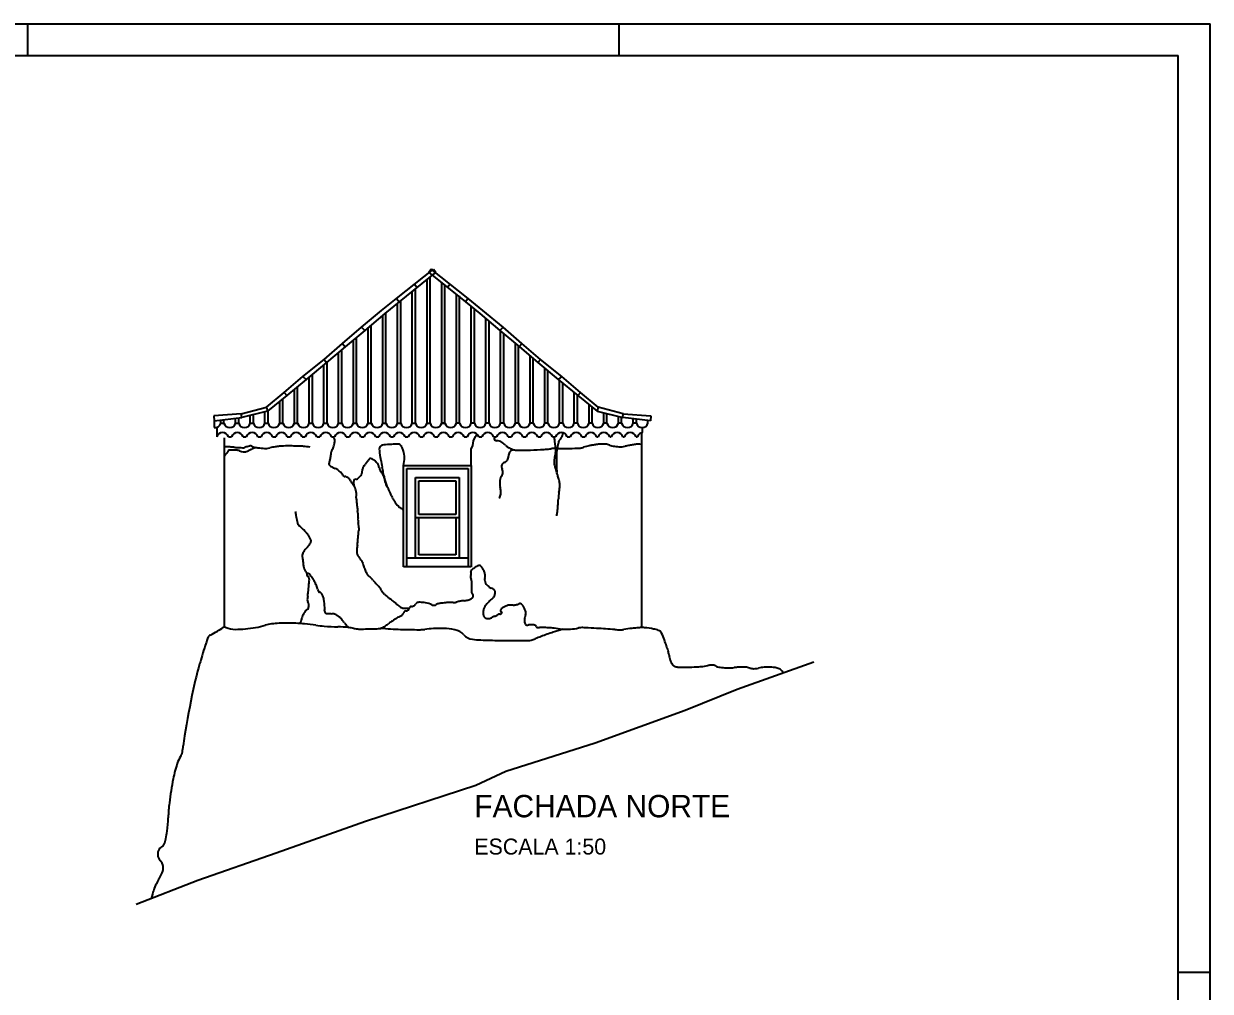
# Model space of a CAD drawing. Extents: x -1236 to 1911, y -280 to 323.
# Drawn here: x 1539.7 to 1911, y 11.1 to 314 of the extents above; entities that cross this region are included whole.
import ezdxf

# ---------------------------------------------------------------- set-up
doc = ezdxf.new("R2010")
doc.units = 0
doc.header["$MEASUREMENT"] = 0
doc.layers.get('0').update_dxf_attribs({"linetype": 'CONTINUOUS'})
for name, color, linetype in [('COBERTURA', 2, 'CONTINUOUS'), ('ESQUADRIAS', 2, 'CONTINUOUS'), ('MARGEXT', 2, 'CONTINUOUS'), ('MARGINT', 6, 'CONTINUOUS'), ('PAREDE', 1, 'CONTINUOUS'), ('PISO', 1, 'CONTINUOUS')]:
    doc.layers.add(name, color=color, linetype=linetype)

msp = doc.modelspace()

# ---------------------------------------------------------------- linework, layer by layer
at = {"layer": 'COBERTURA', "color": 2}
for p, q in [((1656.328174, 227.966726), (1667.885812, 237.20032)), ((1668.696093, 236.188959), (1657.167136, 226.952206)), ((1667.20869, 237.20032), (1666.398409, 236.188959)), ((1666.398409, 236.188959), (1677.927366, 226.952206)), ((1678.766328, 227.966726), (1667.20869, 237.20032)), ((1667.885812, 237.20032), (1668.696093, 236.188959)), ((1661.980329, 232.482329), (1662.797127, 231.462834)), ((1673.114173, 232.482329), (1672.297375, 231.462834)), ((1651.691802, 224.173309), (1656.328174, 227.966726)), ((1657.167136, 226.952206), (1652.707388, 223.247009)), ((1656.328174, 227.966726), (1657.167136, 226.952206)), ((1678.766328, 227.966726), (1677.927366, 226.952206)), ((1677.927366, 226.952206), (1682.387114, 223.247009)), ((1683.4027, 224.173309), (1678.766328, 227.966726)), ((1645.405928, 219.033261), (1651.691802, 224.173309)), ((1652.707388, 223.247009), (1646.37736, 217.930525)), ((1682.387114, 223.247009), (1688.717142, 217.930525)), ((1689.688574, 219.033261), (1683.4027, 224.173309)), ((1639.489036, 213.82834), (1645.405928, 219.033261)), ((1646.37736, 217.930525), (1640.283843, 212.813824)), ((1645.405928, 219.033261), (1646.37736, 217.930525)), ((1689.688574, 219.033261), (1688.717142, 217.930525)), ((1688.717142, 217.930525), (1694.810659, 212.813824)), ((1695.605466, 213.82834), (1689.688574, 219.033261)), ((1633.683216, 208.902158), (1639.489036, 213.82834)), ((1640.283843, 212.813824), (1634.478024, 207.887642)), ((1639.489036, 213.82834), (1640.283843, 212.813824)), ((1695.605466, 213.82834), (1694.810659, 212.813824)), ((1694.810659, 212.813824), (1700.616478, 207.887642)), ((1701.411285, 208.902158), (1695.605466, 213.82834)), ((1627.059821, 203.56491), (1633.683216, 208.902158)), ((1633.683216, 208.902158), (1634.478024, 207.887642)), ((1701.411285, 208.902158), (1700.616478, 207.887642)), ((1708.034681, 203.56491), (1701.411285, 208.902158)), ((1634.478024, 207.887642), (1628.119567, 202.594501)), ((1700.616478, 207.887642), (1706.974934, 202.594501)), ((1621.196096, 198.552037), (1627.059821, 203.56491)), ((1628.119567, 202.594501), (1622.035058, 197.581627)), ((1627.059821, 203.56491), (1628.119567, 202.594501)), ((1708.034681, 203.56491), (1706.974934, 202.594501)), ((1706.974934, 202.594501), (1713.059444, 197.581627)), ((1713.898406, 198.552037), (1708.034681, 203.56491)), ((1615.632447, 193.964647), (1621.196096, 198.552037)), ((1622.035058, 197.581627), (1615.985696, 192.72958)), ((1621.196096, 198.552037), (1622.035058, 197.581627)), ((1713.898406, 198.552037), (1713.059444, 197.581627)), ((1713.059444, 197.581627), (1719.108806, 192.72958)), ((1719.462055, 193.964647), (1713.898406, 198.552037)), ((1607.772692, 191.891502), (1615.632447, 193.964647)), ((1615.632447, 193.964647), (1615.985696, 192.72958)), ((1719.462055, 193.964647), (1719.108806, 192.72958)), ((1727.32181, 191.891502), (1719.462055, 193.964647)), ((1607.772692, 191.891502), (1599.206439, 191.273966)), ((1599.206439, 191.273966), (1599.294748, 189.641915)), ((1599.294748, 189.641915), (1607.905156, 190.700545)), ((1607.905156, 190.700545), (1607.772692, 191.891502)), ((1615.985696, 192.72958), (1607.905156, 190.700545)), ((1719.108806, 192.72958), (1727.189346, 190.700545)), ((1727.189346, 190.700545), (1727.32181, 191.891502)), ((1735.799754, 189.641915), (1727.189346, 190.700545)), ((1727.32181, 191.891502), (1735.888063, 191.273966)), ((1735.888063, 191.273966), (1735.799754, 189.641915)), ((1732.979747, 185.91945), (1732.979747, 124.892709))]:
    msp.add_line(p, q, dxfattribs=at)
at = {"layer": 'COBERTURA', "color": 1}
for p, q in [((1665.884514, 188.946918), (1665.884514, 233.936382)), ((1666.8721, 188.946918), (1666.8721, 234.727615)), ((1661.275584, 188.946918), (1661.275584, 230.243807)), ((1662.263171, 188.946918), (1662.263171, 231.03504)), ((1670.493443, 188.946918), (1670.493443, 232.908105)), ((1671.48103, 188.946918), (1671.48103, 232.116872)), ((1656.666655, 188.946918), (1656.666655, 226.536402)), ((1657.654241, 188.946918), (1657.654241, 227.342464)), ((1675.102373, 188.946918), (1675.102373, 229.21553)), ((1676.089959, 188.946918), (1676.089959, 228.755667)), ((1679.711303, 227.19356), (1679.711303, 227.342464)), ((1680.698889, 226.38553), (1680.698889, 226.536402)), ((1653.045311, 188.946918), (1653.045311, 223.527759)), ((1679.711303, 188.946918), (1679.711303, 225.470096)), ((1680.698889, 188.946918), (1680.698889, 224.649601)), ((1648.436382, 188.946918), (1648.436382, 219.659863)), ((1652.057725, 188.946918), (1652.057725, 222.701368)), ((1684.320232, 188.946918), (1684.320232, 221.623416)), ((1685.307819, 188.946918), (1685.307819, 220.793958)), ((1643.827452, 188.946918), (1643.827452, 215.789378)), ((1647.448795, 188.946918), (1647.448795, 218.830406)), ((1688.929162, 188.946918), (1688.929162, 218.171202)), ((1689.916748, 188.946918), (1689.916748, 216.923221)), ((1639.218522, 188.946918), (1639.218522, 211.90991)), ((1642.839866, 188.946918), (1642.839866, 214.960106)), ((1693.538092, 188.946918), (1693.538092, 213.882394)), ((1694.525678, 188.946918), (1694.525678, 213.053121)), ((1634.609593, 188.946918), (1634.609593, 207.999277)), ((1638.230936, 188.946918), (1638.230936, 211.071952)), ((1698.147021, 188.946918), (1698.147021, 209.982953)), ((1699.134607, 188.946918), (1699.134607, 209.144995)), ((1633.622007, 188.946918), (1633.622007, 207.175045)), ((1702.755951, 188.946918), (1702.755951, 206.106623)), ((1703.743537, 188.946918), (1703.743537, 205.2845)), ((1629.013077, 188.946918), (1629.013077, 203.338309)), ((1630.000663, 188.946918), (1630.000663, 204.160432)), ((1707.36488, 188.946918), (1707.36488, 202.273234)), ((1708.352467, 188.946918), (1708.352467, 201.459587)), ((1624.404147, 188.946918), (1624.404147, 199.53346)), ((1625.391734, 188.946918), (1625.391734, 200.347108)), ((1711.97381, 188.946918), (1711.97381, 198.476054)), ((1712.961396, 188.946918), (1712.961396, 197.662406)), ((1619.795218, 188.946918), (1619.795218, 195.785106)), ((1620.782804, 188.946918), (1620.782804, 196.577225)), ((1716.58274, 188.946918), (1716.58274, 194.755677)), ((1717.570326, 188.946918), (1717.570326, 193.963558)), ((1599.294748, 189.641915), (1599.294748, 187.566097)), ((1601.359499, 188.946918), (1601.359499, 189.864897)), ((1602.347085, 188.946918), (1602.347085, 189.97155)), ((1605.968429, 188.946918), (1605.968429, 190.362635)), ((1606.956015, 188.946918), (1606.956015, 190.503655)), ((1610.577358, 188.946918), (1610.577358, 191.371539)), ((1611.564945, 188.946918), (1611.564945, 191.619523)), ((1615.186288, 188.946918), (1615.186288, 192.528848)), ((1616.173874, 188.946918), (1616.173874, 192.880514)), ((1721.191669, 188.946918), (1721.191669, 192.20657)), ((1722.179256, 188.946918), (1722.179256, 191.958586)), ((1725.800599, 188.946918), (1725.800599, 191.049261)), ((1726.788185, 188.946918), (1726.788185, 190.801277)), ((1730.409528, 188.946918), (1730.409528, 190.304631)), ((1731.397115, 188.946918), (1731.397115, 190.18321)), ((1735.018458, 188.946918), (1735.018458, 189.737974)), ((1600.109725, 187.634797), (1600.109725, 184.628546)), ((1601.359499, 188.946918), (1602.347085, 188.946918)), ((1605.968429, 188.946918), (1606.956015, 188.946918)), ((1610.577358, 188.946918), (1611.564945, 188.946918)), ((1615.186288, 188.946918), (1616.173874, 188.946918)), ((1619.795218, 188.946918), (1620.782804, 188.946918)), ((1624.404147, 188.946918), (1625.391734, 188.946918)), ((1629.013077, 188.946918), (1630.000663, 188.946918)), ((1633.622007, 188.946918), (1634.609593, 188.946918)), ((1638.230936, 188.946918), (1639.218522, 188.946918)), ((1642.839866, 188.946918), (1643.827452, 188.946918)), ((1647.448795, 188.946918), (1648.436382, 188.946918)), ((1652.057725, 188.946918), (1653.045311, 188.946918)), ((1656.666655, 188.946918), (1657.654241, 188.946918)), ((1661.275584, 188.946918), (1662.263171, 188.946918)), ((1665.884514, 188.946918), (1666.8721, 188.946918)), ((1671.48103, 188.946918), (1670.493443, 188.946918)), ((1670.493443, 188.946918), (1671.48103, 188.946918)), ((1676.089959, 188.946918), (1675.102373, 188.946918)), ((1680.698889, 188.946918), (1679.711303, 188.946918)), ((1685.307819, 188.946918), (1684.320232, 188.946918)), ((1689.916748, 188.946918), (1688.929162, 188.946918)), ((1694.525678, 188.946918), (1693.538092, 188.946918)), ((1699.134607, 188.946918), (1698.147021, 188.946918)), ((1703.743537, 188.946918), (1702.755951, 188.946918)), ((1708.352467, 188.946918), (1707.36488, 188.946918)), ((1712.961396, 188.946918), (1711.97381, 188.946918)), ((1717.570326, 188.946918), (1716.58274, 188.946918)), ((1722.179256, 188.946918), (1721.191669, 188.946918)), ((1726.788185, 188.946918), (1725.800599, 188.946918)), ((1731.397115, 188.946918), (1730.409528, 188.946918)), ((1733.356776, 186.010269), (1733.356776, 187.55471)), ((1603.731068, 184.628546), (1604.718654, 184.628546)), ((1608.339998, 184.628546), (1609.327584, 184.628546)), ((1612.948927, 184.628546), (1613.936513, 184.628546)), ((1617.557857, 184.628546), (1618.545443, 184.628546)), ((1622.166786, 184.628546), (1623.154373, 184.628546)), ((1626.775716, 184.628546), (1627.763302, 184.628546)), ((1631.384646, 184.628546), (1632.372232, 184.628546)), ((1635.993575, 184.628546), (1636.981162, 184.628546)), ((1640.602505, 184.628546), (1641.590091, 184.628546)), ((1645.211435, 184.628546), (1646.199021, 184.628546)), ((1649.820364, 184.628546), (1650.80795, 184.628546)), ((1654.429294, 184.628546), (1655.41688, 184.628546)), ((1659.038223, 184.628546), (1660.02581, 184.628546)), ((1663.647153, 184.628546), (1664.634739, 184.628546)), ((1668.256083, 184.628546), (1669.243669, 184.628546)), ((1672.865012, 184.628546), (1673.852599, 184.628546)), ((1677.473942, 184.628546), (1678.461528, 184.628546)), ((1677.473942, 184.628546), (1678.461528, 184.628546)), ((1682.082871, 184.628546), (1683.070458, 184.628546)), ((1686.691801, 184.628546), (1687.679387, 184.628546)), ((1691.300731, 184.628546), (1692.288317, 184.628546)), ((1695.90966, 184.628546), (1696.897247, 184.628546)), ((1700.51859, 184.628546), (1701.506176, 184.628546)), ((1705.12752, 184.628546), (1706.115106, 184.628546)), ((1709.736449, 184.628546), (1710.724035, 184.628546)), ((1714.345379, 184.628546), (1715.332965, 184.628546)), ((1718.954308, 184.628546), (1719.448102, 184.628546)), ((1723.069445, 184.628546), (1723.563238, 184.628546)), ((1727.184581, 184.628546), (1727.678374, 184.628546)), ((1731.299718, 184.628546), (1731.793511, 184.628546))]:
    msp.add_line(p, q, dxfattribs=at)
for centre, start, end in [((1599.548828, 189.420299), 262.19741259, 345.34856281), ((1601.920396, 184.155165), 14.65143719, 165.34856281), ((1604.157757, 189.420299), 194.65143719, 345.34856281), ((1606.529326, 184.155165), 14.65143719, 165.34856281), ((1608.766687, 189.420299), 194.65143719, 345.34856281), ((1611.138256, 184.155165), 14.65143719, 165.34856281), ((1613.375616, 189.420299), 194.65143719, 345.34856281), ((1615.747185, 184.155165), 14.65143719, 165.34856281), ((1617.984546, 189.420299), 194.65143719, 345.34856281), ((1620.356115, 184.155165), 14.65143719, 165.34856281), ((1622.593476, 189.420299), 194.65143719, 345.34856281), ((1624.965044, 184.155165), 14.65143719, 165.34856281), ((1627.202405, 189.420299), 194.65143719, 345.34856281), ((1629.573974, 184.155165), 14.65143719, 165.34856281), ((1631.811335, 189.420299), 194.65143719, 345.34856281), ((1634.182904, 184.155165), 14.65143719, 165.34856281), ((1636.420264, 189.420299), 194.65143719, 345.34856281), ((1638.791833, 184.155165), 14.65143719, 165.34856281), ((1641.029194, 189.420299), 194.65143719, 345.34856281), ((1643.400763, 184.155165), 14.65143719, 165.34856281), ((1645.638124, 189.420299), 194.65143719, 345.34856281), ((1648.009692, 184.155165), 14.65143719, 165.34856281), ((1650.247053, 189.420299), 194.65143719, 345.34856281), ((1652.618622, 184.155165), 14.65143719, 165.34856281), ((1654.855983, 189.420299), 194.65143719, 345.34856281), ((1654.855983, 189.420299), 194.65143719, 345.34856281), ((1657.227552, 184.155165), 14.65143719, 165.34856281), ((1659.464913, 189.420299), 194.65143719, 345.34856281), ((1661.836481, 184.155165), 14.65143719, 165.34856281), ((1664.073842, 189.420299), 194.65143719, 345.34856281), ((1666.445411, 184.155165), 14.65143719, 165.34856281), ((1668.682772, 189.420299), 194.65143719, 345.34856281), ((1671.054341, 184.155165), 14.65143719, 165.34856281), ((1673.291701, 189.420299), 194.65143719, 345.34856281), ((1675.66327, 184.155165), 14.65143719, 165.34856281), ((1677.900631, 189.420299), 194.65143719, 345.34856281), ((1680.2722, 184.155165), 14.65143719, 165.34856281), ((1682.509561, 189.420299), 194.65143719, 345.34856281), ((1682.509561, 189.420299), 194.65143719, 345.34856281), ((1684.881129, 184.155165), 14.65143719, 165.34856281), ((1687.11849, 189.420299), 194.65143719, 345.34856281), ((1689.490059, 184.155165), 14.65143719, 165.34856281), ((1691.72742, 189.420299), 194.65143719, 345.34856281), ((1694.098989, 184.155165), 14.65143719, 165.34856281), ((1696.336349, 189.420299), 194.65143719, 345.34856281), ((1698.707918, 184.155165), 14.65143719, 165.34856281), ((1700.945279, 189.420299), 194.65143719, 345.34856281), ((1703.316848, 184.155165), 14.65143719, 165.34856281), ((1705.554209, 189.420299), 194.65143719, 345.34856281), ((1707.925777, 184.155165), 14.65143719, 165.34856281), ((1710.163138, 189.420299), 194.65143719, 345.34856281), ((1712.534707, 184.155165), 14.65143719, 165.34856281), ((1714.772068, 189.420299), 194.65143719, 345.34856281), ((1717.143637, 184.155165), 14.65143719, 165.34856281), ((1719.380998, 189.420299), 194.65143719, 345.34856281), ((1721.258773, 184.155165), 14.65143719, 165.34856281), ((1723.989927, 189.420299), 194.65143719, 345.34856281), ((1725.37391, 184.155165), 14.65143719, 165.34856281), ((1728.598857, 189.420299), 194.65143719, 345.34856281), ((1729.489046, 184.155165), 14.65143719, 165.34856281), ((1733.207786, 189.420299), 194.65143719, 345.34856281), ((1733.604183, 184.155165), 97.59645189, 165.34856281)]:
    msp.add_arc(centre, 1.871529, start, end, dxfattribs=at)
at = {"layer": 'ESQUADRIAS', "color": 2}
for p, q in [((1658.527911, 143.909382), (1658.527911, 175.715446)), ((1658.527911, 175.715446), (1679.741423, 175.715446)), ((1659.527911, 143.909382), (1659.527911, 174.715446)), ((1659.527911, 174.715446), (1678.741423, 174.715446)), ((1678.741423, 174.715446), (1678.741423, 143.909382)), ((1679.741423, 175.715446), (1679.741423, 143.909382)), ((1662.327911, 146.709382), (1662.327911, 171.915446)), ((1662.327911, 171.915446), (1675.941423, 171.915446)), ((1663.327911, 160.289526), (1663.327911, 170.915446)), ((1663.327911, 170.915446), (1674.941423, 170.915446)), ((1674.941423, 170.915446), (1674.941423, 160.289526)), ((1674.941423, 170.915446), (1674.941423, 170.915446)), ((1675.941423, 171.915446), (1675.941423, 146.709382)), ((1674.941423, 160.289526), (1663.327911, 160.289526)), ((1675.941423, 159.289526), (1662.327911, 159.289526)), ((1663.327911, 147.709382), (1663.327911, 159.289526)), ((1674.941423, 159.289526), (1674.941423, 147.709382)), ((1678.741423, 146.709382), (1659.527911, 146.709382)), ((1674.941423, 147.709382), (1663.327911, 147.709382)), ((1679.741423, 143.909382), (1658.527911, 143.909382))]:
    msp.add_line(p, q, dxfattribs=at)
at = {"layer": 'MARGEXT'}
for p, q in [((1070.000001, 314), (1911.000001, 314)), ((1541.000001, 304), (1541.000001, 314)), ((1726.000001, 304), (1726.000001, 314)), ((1911.000001, -280), (1911.000001, 314)), ((1901.000001, 17), (1911.000001, 17))]:
    msp.add_line(p, q, dxfattribs=at)
at = {"layer": 'MARGINT'}
for p in [(1095.000001, 304), (1901.000001, -270)]:
    msp.add_line(p, (1901.000001, 304), dxfattribs=at)
at = {"layer": 'PAREDE', "color": 7}
msp.add_line((1602.532839, 125.171503), (1602.532839, 184.376768), dxfattribs=at)
at = {"layer": 'PAREDE', "color": 2}
for p, q in [((1679.687677, 180.822581), (1680.239465, 181.993899)), ((1680.239465, 181.993899), (1680.446387, 183.371923)), ((1680.446387, 183.371923), (1681.067151, 184.749944)), ((1681.067151, 184.749944), (1681.559317, 185.513823)), ((1679.741423, 175.715446), (1679.687677, 180.822581)), ((1706.41119, 179.760215), (1706.41119, 177.695999)), ((1647.311147, 176.966136), (1646.621412, 176.139322)), ((1706.41119, 177.695999), (1706.41119, 175.088565)), ((1642.987056, 170.952345), (1642.922924, 170.439832)), ((1643.211517, 171.272667), (1642.987056, 170.952345)), ((1643.656041, 171.379689), (1643.211517, 171.272667)), ((1652.167199, 172.623352), (1653.270778, 169.247198)), ((1643.034783, 169.455918), (1642.530279, 170.029281)), ((1642.922924, 170.439832), (1643.034783, 169.455918)), ((1679.857569, 139.551585), (1679.857569, 137.626301)), ((1679.857569, 137.626301), (1679.857569, 135.941679)), ((1692.144174, 131.970782), (1691.421432, 131.970782)), ((1692.866914, 131.970782), (1692.144174, 131.970782))]:
    msp.add_line(p, q, dxfattribs=at)
for centre, radius, start, end in [((1702.780794, 186.591127), 5.68561, 344.66858816, 353.59864522), ((1620.621953, 187.331139), 17.018277, 339.75567375, 342.2176325), ((1633.834539, 182.889077), 3.284183, 15.13342016, 31.9818318), ((1634.225889, 182.968011), 2.731781, 342.2176325, 347.89280235), ((1618.15084, 186.416315), 19.172523, 347.89280235, 350.03426214), ((1635.563633, 183.356705), 1.492971, 350.03426214, 15.13342016), ((1652.15923, 180.741865), 1.335835, 98.56508563, 130.5714732), ((1653.972901, 168.699898), 13.513617, 94.66195399, 98.56508563), ((1660.792572, 85.070649), 97.420465, 93.20849909, 94.66195399), ((1660.685784, 86.975616), 95.512507, 92.38347531, 93.20849909), ((1656.880306, 178.401794), 4.007165, 88.35478656, 92.38347531), ((1656.978106, 181.806783), 0.600772, 49.42843678, 88.35478656), ((1655.378114, 179.938164), 3.060794, 32.45042942, 49.42843678), ((1687.122351, 184.077268), 0.269879, 156.58390492, 196.06427348), ((1687.627642, 184.222772), 0.795702, 196.06427348, 273.9133256), ((1688.845201, 183.33115), 2.147352, 142.82983474, 156.58390492), ((1687.863613, 180.773249), 2.661882, 53.73103617, 93.9133256), ((1684.665758, 176.414952), 8.06753, 43.90497178, 53.73103617), ((1693.087496, 184.520779), 3.621358, 223.90497178, 238.59327894), ((1773.719974, 191.081095), 68.37523, 185.41504227, 186.41382019), ((1733.063408, 186.5108), 27.462592, 186.41382019, 187.98981856), ((1754.060674, 189.457969), 48.665681, 187.98981856, 189.78385831), ((1745.434223, 174.256523), 39.388718, 167.89281999, 169.24454806), ((1724.428974, 178.762412), 17.905619, 165.88792023, 167.89281999), ((1708.139408, 182.857719), 1.109146, 134.13824903, 165.88792023), ((1704.759865, 186.340482), 3.743785, 314.13824903, 331.26302888), ((1705.824677, 185.756621), 2.529405, 331.26302888, 344.66858816), ((1730.020222, 116.589216), 66.596288, 100.6087229, 101.55328454), ((1730.260814, 115.304705), 67.903137, 99.67329504, 100.6087229), ((1720.824887, 170.662498), 11.746909, 92.72345683, 99.67329504), ((1720.830262, 170.549506), 11.860029, 85.80688194, 92.72345683), ((1721.366061, 177.85772), 4.5322, 69.16369074, 85.80688194), ((1725.418826, 188.506368), 6.861597, 249.16369074, 262.67374728), ((1751.506226, 52.758155), 131.109757, 99.75666217, 100.39022721), ((1768.06975, -43.568764), 228.85036, 99.45257866, 99.75666217), ((1770.856654, -60.307741), 245.81975, 99.15917857, 99.45257866), ((1731.911192, 181.239092), 1.153403, 83.66639496, 99.15917857), ((1730.923897, 172.344121), 10.102998, 78.4457865, 83.66639496), ((1593.441537, -1.839721), 183.633982, 86.77094539, 87.16225583), ((1775.502889, 57.22537), 211.322642, 144.7527863, 144.93608356), ((1745.716195, 78.274352), 174.849271, 144.55127606, 144.7527863), ((1957.621763, -72.590474), 434.972636, 144.43389276, 144.55127606), ((1600.412916, 121.728219), 59.869545, 86.08562017, 86.77094539), ((1605.614636, 179.107056), 2.236383, 142.79677912, 144.43389276), ((1603.940782, 180.377729), 0.134862, 92.48694618, 142.79677912), ((1604.550679, 166.335389), 14.19044, 87.73708659, 92.48694618), ((1547.779487, -647.481755), 830.878145, 86.018629855, 86.085620166), ((1603.491591, 139.533797), 41.012949, 86.05893291, 87.73708659), ((1630.763804, 544.820319), 364.308298, 266.01862986, 266.11979855), ((1609.123809, 225.768765), 44.523708, 266.11979855, 268.78240068), ((1605.975523, 175.588567), 4.872717, 81.18901263, 86.05893291), ((1606.406567, 178.369415), 2.05866, 67.68443501, 81.18901263), ((1608.711801, 183.985811), 4.012419, 247.68443501, 257.34670486), ((1609.027532, 185.392165), 5.453779, 257.34670486, 267.8811238), ((1608.243399, 184.346126), 3.091713, 268.78240068, 278.89883628), ((1608.537823, 182.465726), 1.188404, 278.89883628, 293.28523944), ((1608.878624, 181.367423), 1.426283, 267.8811238, 288.56372366), ((1610.797804, 177.214384), 4.528598, 105.92979065, 113.28523944), ((1607.581538, 185.229725), 5.500569, 288.56372366, 297.0177038), ((1612.11628, 172.594955), 9.332503, 100.77325165, 105.92979065), ((1620.12307, 160.634373), 22.107787, 112.80368704, 117.0177038), ((1610.67619, 180.163364), 1.628304, 88.40848099, 100.77325165), ((1610.697417, 180.927326), 0.864048, 55.64638186, 88.40848099), ((1612.02036, 182.862795), 1.480353, 235.64638186, 260.53175634), ((1617.866923, 166.000567), 16.286599, 111.73395266, 112.80368704), ((1615.055027, 201.059201), 19.928074, 260.53175634, 261.87828996), ((1629.510224, 136.792636), 47.729717, 111.1090785, 111.73395266), ((1618.711593, 226.68197), 45.810438, 261.87828996, 262.76639022), ((1618.598976, 225.794704), 44.916054, 262.76639022, 265.43088992), ((1615.422748, 186.049868), 5.044505, 265.43088992, 273.38729808), ((1615.435869, 185.828192), 4.822441, 273.38729808, 285.3448572), ((1620.171411, 168.571059), 13.072642, 98.09054932, 105.3448572), ((1633.344802, 75.900415), 106.67492, 97.34476443, 98.09054932), ((1620.563608, 175.058506), 6.696493, 94.36784683, 97.34476443), ((1621.277247, 165.715397), 16.066816, 90.98672603, 94.36784683), ((1622.593861, 89.271724), 92.521827, 89.57791927, 90.98672603), ((1623.049466, 151.117186), 30.674687, 88.85543634, 89.57791927), ((1600.244861, -990.307998), 1172.327656, 88.738569758, 88.855436343), ((1625.654918, 163.662904), 18.077027, 85.07805804, 88.73856976), ((1622.173533, 123.236222), 58.653333, 83.04613222, 85.07805804), ((1632.709591, 178.667193), 3.053142, 344.70579644, 7.15954879), ((1637.435338, 179.260805), 1.709741, 156.99891122, 187.15954879), ((1638.384744, 178.857784), 2.741147, 146.32545191, 156.99891122), ((1633.842472, 181.884189), 2.717, 326.32545192, 337.04637421), ((1623.403804, 186.305173), 14.053264, 337.04637421, 339.75567375), ((1654.144003, 180.693285), 3.195773, 170.22269819, 186.23231954), ((1685.471918, 184.114467), 34.70994, 186.23231954, 191.0758009), ((1651.864485, 181.086096), 0.882658, 130.5714732, 170.22269819), ((1656.535289, 180.67396), 1.689499, 21.82228649, 32.45042942), ((1636.062716, 172.476276), 23.742351, 18.99092144, 21.82228649), ((1652.404824, 178.100419), 6.459543, 0.19328701, 18.99092144), ((1689.010889, 178.593736), 2.391888, 329.17211172, 1.41610646), ((1695.327747, 188.189931), 7.920358, 238.59327894, 250.72875777), ((1693.35855, 178.701214), 1.957101, 145.66112968, 181.41610646), ((1693.254136, 178.772544), 1.830649, 126.87864877, 145.66112968), ((1694.321589, 177.349727), 3.609374, 113.53189825, 126.87864877), ((1694.100567, 184.680011), 4.202091, 250.72875777, 267.41739329), ((1695.482791, 215.324216), 34.877454, 267.41739329, 270), ((1695.482791, 227.062218), 46.615455, 270, 272.23386249), ((1678.692134, 657.50335), 477.383947, 272.23386249, 272.72345683), ((1697.797314, 255.873465), 75.299912, 272.72345683, 273.95622131), ((1700.682745, 214.151787), 33.478575, 273.95622131, 277.01667113), ((1706.633609, 165.802196), 15.235854, 92.47937428, 97.01667113), ((1712.758933, 177.365693), 7.021673, 161.80003613, 175.52719064), ((1706.763342, 162.806063), 18.234796, 88.86293285, 92.47937428), ((1703.871034, 180.287879), 2.334284, 341.80003613, 5.72462715), ((1696.731866, 179.572196), 9.509234, 5.72462715, 9.78385831), ((1707.148405, 179.760215), 0.737216, 169.9817401, 180), ((1840.157144, 156.263477), 135.805425, 169.24454806, 169.9817401), ((1708.845325, 267.701529), 86.681331, 268.86293285, 270.52142022), ((1708.293258, 328.363228), 147.345542, 270.52142022, 271.84567373), ((1712.777171, 189.215985), 8.126072, 271.84567373, 277.48679014), ((1712.982989, 187.649856), 6.546477, 277.48679014, 286.65939006), ((1720.907195, 161.168924), 21.094667, 101.55328454, 106.65939006), ((1727.781697, 206.884644), 25.391146, 262.67374728, 266.8234936), ((1726.529477, 184.321047), 2.792828, 266.8234936, 279.35814023), ((1718.949706, 230.315252), 49.407416, 279.35814023, 280.39022721), ((1635.672028, 176.132416), 0.475299, 175.59678446, 204.85728613), ((1638.875084, 175.885773), 3.687836, 165.19168017, 175.59678445), ((1635.792437, 176.188199), 0.608002, 204.85728613, 225.03002356), ((1639.446884, 175.734608), 4.279281, 158.15375068, 165.19168017), ((1636.710292, 177.107015), 1.906724, 225.03002356, 236.38113146), ((1630.892772, 179.164021), 4.936668, 338.15375069, 344.70579644), ((1640.027782, 182.096674), 7.898588, 236.38113146, 240.28113968), ((1640.591733, 183.08463), 9.036172, 240.28113968, 243.92731418), ((1638.242181, 178.282805), 3.690341, 243.92731418, 253.37786731), ((1636.454882, 172.295878), 2.557677, 62.02027086, 73.37786731), ((1636.859464, 173.057435), 1.695323, 50.22403328, 62.02027086), ((1661.112161, 170.904497), 15.845237, 164.46041876, 168.4676698), ((1646.267553, 175.032317), 0.437404, 140.16500145, 164.46041876), ((37944.708283, -30105.271511), 47270.656352, 140.1645279505, 140.1650014524), ((-115220.469354, 97667.822391), 152192.460955, 320.16454355224, 320.16480184127), ((1645.974889, 178.080853), 1.740167, 320.164856, 336.53936082), ((1648.627255, 176.929737), 1.15122, 136.37196595, 156.53936082), ((1648.05182, 177.478254), 0.356237, 95.70457471, 136.37196595), ((1648.143471, 176.56077), 1.278288, 74.56418456, 95.70457471), ((1647.991914, 176.011886), 1.847712, 61.72438941, 74.56418456), ((1646.964044, 174.100977), 4.017524, 53.02670049, 61.72438941), ((1646.135141, 172.999919), 5.395715, 42.47663375, 53.02670049), ((1647.559426, 174.303967), 3.46462, 29.3002691, 42.47663375), ((1647.915355, 174.503707), 3.056476, 10.87247654, 29.3002691), ((1654.504324, 175.76926), 3.652931, 190.87247654, 207.71684491), ((8098.921175, 1439.570409), 6569.884077, 191.0758008965, 191.0958428348), ((592.565611, -32.552414), 1079.463572, 11.04639872, 11.095842828), ((1650.293871, 178.093297), 8.570507, 343.89218153, 0.19328701), ((1690.604337, 175.326781), 1.413703, 157.0251372, 211.79311009), ((1690.47056, 175.383496), 1.2684, 107.63596616, 157.0251372), ((1687.966674, 173.6918), 1.68959, 342.03210163, 31.79311009), ((1689.552808, 178.27033), 1.760804, 287.63596616, 329.17211172), ((1727.399329, 176.220459), 21.706794, 175.52719064, 180), ((1707.468422, 176.220459), 1.775887, 180, 195.68255589), ((1711.314852, 177.300378), 5.771039, 195.68255589, 203.11297308), ((1698.867279, 171.987707), 7.762865, 16.70750293, 23.11297308), ((1712.941379, 175.088565), 6.530189, 180, 183.87412221), ((1751.428111, 177.694865), 45.105069, 183.87412221, 185.34797043), ((1623.548596, 157.067602), 22.500466, 46.99134187, 50.22403328), ((1636.867115, 171.345639), 2.974962, 26.96565665, 46.99134187), ((1640.364099, 173.124802), 0.948597, 206.96565665, 242.83213161), ((1640.11218, 172.633943), 0.396867, 242.83213161, 277.89880469), ((1640.262784, 171.548428), 0.699045, 71.65859751, 97.89880469), ((1639.650426, 169.701307), 2.645025, 55.51953706, 71.65859751), ((1640.129209, 170.39845), 1.799306, 35.92101615, 55.51953706), ((1638.801372, 169.436514), 3.438962, 28.46976186, 35.92101615), ((1647.367205, 174.08153), 6.30525, 208.46976186, 213.97090131), ((1643.746421, 171.95895), 0.586269, 261.13185867, 311.95369381), ((1636.908727, 179.565331), 10.814226, 311.95369381, 314.96981337), ((1638.568444, 177.903865), 8.465794, 314.96981337, 318.37880817), ((1634.566948, 181.459207), 13.818591, 318.37880817, 321.3106663), ((1644.678098, 173.361738), 0.864658, 321.3106663, 333.05058772), ((1644.813985, 173.292651), 0.712217, 333.05058772, 2.23367618), ((1648.670582, 173.443077), 3.147312, 168.4676698, 182.23367618), ((1656.271774, 176.697855), 5.649469, 207.71684491, 218.42921351), ((1650.174535, 171.860179), 2.13381, 20.95639655, 38.42921351), ((755.641111, -0.716676), 913.309629, 10.931325403, 11.04639872), ((1780.261105, 197.175061), 130.245483, 190.9313254, 191.23604666), ((1657.938837, 172.874616), 5.532818, 191.23604666, 198.47257367), ((1611.271019, 157.284619), 43.670162, 15.89827579, 18.47257367), ((1696.137242, 169.996234), 7.510966, 169.14766265, 175.23137584), ((1690.673767, 171.043621), 1.948001, 145.43578275, 169.14766265), ((1685.818825, 174.388348), 3.947561, 325.43578275, 342.03210163), ((1538.810575, 123.945547), 174.874197, 16.40579995, 16.70750293), ((1506.945839, 114.56374), 208.091356, 16.12922339, 16.40579995), ((1650.110234, 155.965135), 59.060758, 14.75843901, 16.12922339), ((1692.312066, 167.082597), 15.419119, 12.07545432, 14.75843901), ((1648.213319, 174.651616), 7.325499, 213.97090131, 219.12339215), ((1650.173549, 176.245981), 9.852256, 219.12339215, 223.56592292), ((1633.90043, 165.078701), 10.12899, 16.36454563, 25.60391779), ((1639.982689, 166.864718), 3.789926, 1.23233187, 16.36454563), ((1631.538317, 155.856791), 25.526513, 28.52802825, 31.63920595), ((1644.913114, 163.127187), 10.303378, 23.63013136, 28.52802825), ((1628.328003, 155.870941), 28.406389, 21.24060107, 23.63013136), ((1696.874719, 169.934713), 8.251005, 175.23137584, 181.03560943), ((1691.846526, 169.84382), 3.221991, 181.03560943, 197.59425752), ((1682.961125, 167.026184), 6.099459, 5.57922555, 17.59425752), ((1686.476756, 167.369608), 2.567094, 345.94957608, 5.57922555), ((1713.240386, 165.901037), 6.188791, 167.92368769, 176.41071119), ((1695.341516, 169.730483), 12.115149, 347.92368769, 353.98685373), ((1704.52544, 169.695445), 2.929385, 0, 12.07545432), ((1695.674145, 169.695445), 11.78068, 353.98685373, 360), ((1648.279555, 165.36512), 4.529198, 177.37955077, 185.56950168), ((1623.33748, 166.506654), 20.438986, 357.37955077, 1.23233187), ((1764.567629, 176.704774), 121.368849, 185.56950168, 186.12187941), ((1735.331682, 173.56906), 91.965222, 186.12187941, 186.75644789), ((1668.003888, 171.292557), 14.161229, 201.24060107, 204.62515744), ((1660.120323, 167.678991), 5.488948, 204.62515744, 215.73525286), ((1671.585239, 175.92807), 19.613098, 215.73525286, 221.60607142), ((1682.785223, 168.293462), 6.372476, 333.52721202, 345.94957608), ((1087.634201, 204.445604), 620.611432, 356.181826673, 356.304203034), ((1626.575355, 169.633543), 80.547133, 356.30420303, 356.89732582), ((1826.49416, 158.796969), 119.665154, 176.41071119, 176.89732582), ((1666.019435, 167.537428), 41.815981, 188.63395443, 190.30592227), ((1650.419629, 164.700797), 25.96037, 190.30592227, 192.4279597), ((1682.914203, 167.359061), 39.181169, 186.75644789, 188.6946972), ((1620.935491, 157.880856), 23.51809, 6.19284815, 8.6946972), ((1639.486116, 159.893756), 4.858576, 353.42189126, 6.19284815), ((1658.647981, 164.439383), 2.311, 221.60607142, 237.85689329), ((1661.961127, 169.712173), 8.5383, 237.85689329, 246.29072813), ((1593.127276, 174.734369), 114.361678, 352.53606119, 352.86758701), ((1694.712149, 162.02294), 11.984597, 352.86758701, 353.89170755), ((502.628582, 289.594426), 1210.874798, 353.891707548, 353.984739943), ((1703.098709, 163.09666), 3.758312, 353.98473994, 355.65468702), ((1673.494654, 165.346146), 33.447708, 355.65468702, 356.18182667), ((1723.832125, 180.879142), 101.13439, 192.4279597, 193.50948932), ((1625.720053, 157.30733), 0.230431, 193.50948932, 216.31722155), ((1626.771498, 158.080181), 1.535358, 216.31722155, 232.22261936), ((1621.11048, 150.776088), 7.705686, 45.14112626, 52.22261936), ((1321.44963, -150.364611), 432.537824, 45.0301153, 45.14112626), ((1648.592839, 158.843598), 4.308497, 173.42189126, 186.98722458), ((1698.063781, 164.906669), 54.149594, 186.98722458, 187.50434384), ((1524.763174, 142.077845), 120.648163, 7.15790454, 7.50434384), ((1530.272491, 142.769721), 115.095572, 6.71677329, 7.15790454), ((1615.852601, 152.848474), 28.924019, 5.83679691, 6.71677329), ((1567.032951, 95.477009), 85.047868, 44.77976595, 45.03011531), ((1609.025929, 137.148396), 25.887791, 43.18244478, 44.77976595), ((1592.82652, 121.945476), 48.103768, 42.01067119, 43.18244478), ((1626.852823, 152.594373), 2.309181, 32.76273404, 42.01067119), ((1616.853137, 146.159217), 14.200562, 29.03687776, 32.76273404), ((1626.372381, 151.443832), 3.312809, 13.25397269, 29.03687776), ((1521.282291, 160.911177), 123.279192, 355.84626171, 356.18187899), ((1597.312427, 155.837109), 47.079929, 356.18187899, 356.72496962), ((1652.162799, 154.255873), 7.85597, 177.31320196, 182.96638206), ((1645.709395, 154.558717), 1.395464, 149.07641154, 177.31320196), ((1637.879896, 153.515741), 6.446097, 356.72496962, 2.96638206), ((1643.795911, 155.704984), 0.835085, 329.07641154, 5.83679691), ((1630.614423, 146.740797), 3.870353, 144.09719838, 161.54701898), ((1631.19485, 146.320595), 4.586917, 133.88670394, 144.09719838), ((1622.690714, 155.161805), 7.68041, 313.88670394, 321.7731822), ((1618.708237, 158.298725), 12.749965, 321.7731822, 327.06723011), ((1628.165775, 152.172693), 1.481722, 327.06723011, 342.63914237), ((1628.724798, 151.997925), 0.896017, 342.63914237, 13.25397269), ((1649.221678, 148.973022), 5.313793, 175.20727795, 187.43913222), ((1661.204165, 147.968357), 17.338324, 170.65743208, 175.20727795), ((1630.939612, 152.947459), 13.333073, 350.65743208, 355.84626171), ((1628.756323, 147.360814), 1.911538, 161.54701898, 186.47725583), ((1686.833114, 153.954476), 60.361431, 186.47725583, 187.13243346), ((1804.841511, 168.721041), 179.290121, 187.13243346, 187.51258702), ((1917.299651, 183.55157), 292.721941, 187.51258702, 187.77322339), ((1645.895421, 148.538706), 1.959301, 187.43913222, 207.64943466), ((1648.334017, 149.816254), 4.712277, 207.64943466, 213.71788165), ((1657.278675, 155.785633), 15.465899, 213.71788165, 217.06648867), ((1649.252512, 149.72287), 5.407252, 217.06648867, 225.72977904), ((1645.001274, 145.361932), 0.682971, 21.18940983, 45.72977904), ((1642.670893, 144.458532), 3.182332, 15.29660953, 21.18940983), ((1661.02886, 149.479536), 15.849889, 195.29660953, 197.93614983), ((1652.672612, 147.428158), 25.640735, 187.77322339, 188.65386927), ((1628.2609, 143.712754), 0.947904, 188.65386927, 206.58918543), ((1635.736177, 147.454329), 9.307279, 206.58918543, 212.29193748), ((1629.123448, 143.275237), 1.484683, 212.29193748, 225.1189674), ((1630.939911, 145.09926), 4.058901, 225.1189674, 232.86648168), ((1628.625453, 141.498396), 0.389426, 58.60751097, 235.69035742), ((1627.547466, 139.918698), 1.523034, 354.96190849, 55.69035742), ((1628.333252, 141.019554), 0.950382, 39.5020806, 58.60751097), ((1614.131893, 129.311991), 19.355426, 35.28716897, 39.5020806), ((1713.021532, 166.308945), 70.498466, 197.93614983, 198.45300932), ((1762.487955, 182.81508), 122.646136, 198.45300932, 198.84487277), ((1654.08844, 145.818115), 8.106928, 198.84487277, 208.32593481), ((1650.665003, 143.972784), 4.217819, 208.32593481, 221.48425237), ((1649.447307, 142.896054), 2.592356, 221.48425237, 237.75011261), ((1680.715161, 140.747048), 1.224141, 158.09081799, 185.27256463), ((1677.541428, 142.023471), 2.196654, 338.09081799, 358.29702628), ((1679.978885, 142.653994), 0.390737, 157.97883499, 205.45880787), ((1679.974609, 142.655724), 0.386124, 127.84578371, 157.97883499), ((1678.589092, 141.992323), 1.148527, 358.29702628, 25.45880787), ((1687.926358, 132.421287), 13.346603, 122.77767277, 127.84578371), ((1686.552836, 134.554402), 10.80953, 116.54093008, 122.77767277), ((1682.41758, 142.833625), 1.555024, 100.04873308, 116.54093008), ((1682.247639, 143.79264), 0.581068, 51.3696078, 100.04873308), ((1680.61601, 141.750956), 3.194626, 31.12231996, 51.3696078), ((1678.690549, 140.588421), 5.443824, 18.45299461, 31.12231996), ((1679.544996, 140.873535), 4.543063, 4.57880564, 18.45299461), ((1681.613516, 141.039194), 2.46792, 343.8783245, 4.57880564), ((744.496172, 225.845033), 888.757527, 354.283400862, 354.331095185), ((1574.720427, 143.432674), 54.45296, 354.33109519, 354.80014046), ((1173.046242, 179.986896), 457.787018, 354.80014046, 354.96190849), ((1588.75802, 111.354817), 50.440688, 33.71787014, 35.28716897), ((1628.434262, 137.833463), 2.740342, 26.98143198, 33.71787014), ((1627.507193, 137.361477), 3.780644, 21.82220338, 26.98143198), ((1575.34887, 116.476186), 59.965038, 20.52716948, 21.82220338), ((1626.139391, 135.49344), 5.730981, 12.55834375, 20.52716948), ((1646.802455, 138.704199), 2.364144, 40.71168884, 57.75011261), ((1633.635789, 127.374406), 19.734386, 39.08260556, 40.71168884), ((1669.730722, 156.689771), 26.765451, 219.08260556, 220.48143243), ((1665.968446, 153.478592), 21.8191, 220.48143243, 224.39114073), ((1638.72138, 126.804546), 16.311038, 39.8689336, 44.39114073), ((1680.733634, 140.748753), 1.242693, 185.27256463, 214.05398952), ((1678.962362, 139.551585), 0.895207, 0, 34.05398952), ((1685.389555, 139.947749), 1.462694, 163.8783245, 190.86988571), ((1687.022806, 140.261373), 3.125783, 190.86988571, 206.58911951), ((1686.535156, 140.017293), 2.58046, 206.58911951, 223.90133555), ((1689.87007, 143.226701), 7.208846, 223.90133555, 229.4285262), ((1686.869207, 139.722004), 2.594945, 229.4285262, 238.64730503), ((1687.187215, 140.243954), 3.206141, 238.64730503, 247.93479989), ((1656.683533, 130.901445), 28.382219, 172.47212623, 174.44812182), ((1594.244726, 139.152574), 34.599411, 352.47212623, 354.26178783), ((-2677.621306, 568.419094), 4327.979099, 354.261787831, 354.283400866), ((1634.14489, 137.276771), 2.470744, 192.55834375, 204.70785432), ((1632.314461, 136.434564), 0.455854, 204.70785432, 260.17538504), ((1632.078347, 135.071099), 0.927904, 42.10153887, 80.17538504), ((1630.38368, 133.539767), 3.211952, 32.49842072, 42.10153887), ((1630.820068, 133.81776), 2.694541, 22.01139409, 32.49842072), ((1629.047214, 133.10107), 4.606778, 8.66152708, 22.01139409), ((1606.74511, 129.703693), 27.166167, 3.17440582, 8.66152708), ((1649.43985, 135.756707), 2.345838, 20.05553216, 39.8689336), ((1653.42687, 137.212242), 1.898559, 200.05553216, 222.10577293), ((1658.335373, 141.648313), 8.51461, 222.10577293, 227.89238342), ((1666.593309, 150.78511), 20.830233, 227.89238342, 231.5910944), ((1703.886856, 197.822835), 80.858195, 231.5910944, 232.26114597), ((1557.116584, 8.190206), 158.937649, 51.78322549, 52.26114598), ((1677.945805, 137.229744), 3.761743, 280.83588744, 298.27561316), ((1679.106859, 135.071232), 1.31078, 298.27561316, 328.03922749), ((1680.337619, 135.941679), 0.48005, 180, 232.80450626), ((1679.574881, 134.936645), 0.781641, 12.0157609, 52.80450626), ((1679.426102, 134.872051), 0.934496, 328.03922749, 350.52785149), ((1679.339379, 134.88652), 1.022418, 350.52785149, 12.0157609), ((1681.862209, 138.847738), 6.602436, 307.78165535, 312.9665665), ((1684.591108, 133.839357), 3.704621, 59.29598976, 67.93479989), ((1684.888328, 135.598825), 2.162523, 312.9665665, 324.43379985), ((1684.5864, 133.831429), 3.713842, 51.369554, 59.29598976), ((1683.174739, 136.824106), 4.269107, 324.43379985, 332.58857491), ((1686.304453, 135.981253), 0.961852, 35.75845909, 51.369554), ((1685.213075, 135.767017), 1.972969, 332.58857491, 347.45835017), ((1686.706156, 136.270527), 0.466832, 11.32161364, 35.75845909), ((1684.419539, 135.943545), 2.785903, 347.45835017, 359.96163661), ((1685.070797, 135.943109), 2.134645, 359.96163661, 11.32161364), ((1629.499349, 128.685012), 2.199347, 123.85403714, 147.38785367), ((1627.487366, 131.684353), 1.412318, 303.85403714, 333.34025311), ((1629.407553, 133.552751), 0.977685, 174.44812182, 214.81455386), ((1627.192652, 132.012521), 1.72011, 4.66048252, 34.81455386), ((1627.473598, 131.691265), 1.427723, 333.34025311, 351.86146914), ((1625.940788, 131.910468), 2.976127, 351.86146914, 4.66048252), ((1635.24109, 130.169053), 1.403648, 173.74813152, 192.28682602), ((1628.483711, 130.909329), 5.394159, 353.74813152, 3.17440582), ((1642.156162, 116.191155), 21.475164, 49.17343197, 51.78322549), ((1687.112398, 168.224657), 47.289278, 229.17343197, 230.93205416), ((1658.680801, 133.199568), 2.177057, 230.93205416, 261.7195598), ((1659.303347, 137.477183), 6.499736, 261.7195598, 279.39406828), ((1659.238325, 129.545842), 0.596393, 90.07758977, 147.41798963), ((1659.235911, 131.328551), 1.186318, 270.07758977, 309.85206318), ((1659.315225, 131.233531), 1.062546, 309.85206318, 351.80287678), ((1660.922402, 131.002015), 0.56122, 112.78623061, 171.80287678), ((1660.960145, 130.912168), 0.658673, 85.59703743, 112.78623061), ((1661.103282, 132.771149), 1.20581, 265.59703743, 285.60570712), ((1661.021104, 133.065365), 1.511287, 285.60570712, 328.84571576), ((1663.273666, 131.70362), 1.120895, 98.18619202, 148.84571576), ((1663.584972, 129.539611), 3.307181, 86.99033095, 98.18619202), ((1662.621783, 111.220026), 21.652069, 82.62063857, 86.99033095), ((1664.593786, 126.446549), 6.298379, 63.36664365, 82.62063857), ((1668.056695, 133.351775), 1.426508, 243.36664365, 284.51241417), ((1668.171446, 132.908462), 0.968585, 284.51241417, 309.16419683), ((1669.339455, 131.474514), 0.880862, 103.29375906, 129.16419683), ((1672.134457, 119.645067), 13.036019, 98.52191718, 103.29375906), ((1673.201611, 112.523211), 20.237384, 94.69246486, 98.52191718), ((1680.07104, 28.833944), 104.208107, 94.08138933, 94.69246486), ((1674.669417, 104.535267), 28.314315, 92.90906403, 94.08138933), ((1673.582939, 125.915718), 6.906276, 85.87100187, 92.90906403), ((1674.327421, 136.228583), 3.433426, 265.87100187, 275.85922388), ((1674.398024, 135.540579), 2.741809, 275.85922388, 286.09368942), ((1679.131694, 119.133613), 14.334377, 101.62245946, 106.09368942), ((1678.500123, 122.204276), 11.199438, 95.84335874, 101.62245946), ((1675.832461, 148.270704), 15.003141, 275.84335874, 280.83588744), ((1689.670557, 129.570828), 6.204214, 174.80010142, 182.28452691), ((1686.074895, 129.898053), 2.593692, 163.21301844, 174.80010142), ((1688.298002, 129.227408), 4.915753, 156.77946508, 163.21301844), ((1685.780211, 130.307603), 2.176028, 147.1033344, 156.77946508), ((1690.183661, 127.459247), 7.420407, 141.31079377, 147.1033344), ((1690.87878, 126.902567), 8.310959, 135.8376416, 141.31079377), ((1707.885461, 110.386017), 32.017996, 134.96987816, 135.8376416), ((1698.177902, 120.103789), 18.282211, 133.82149403, 134.96987816), ((1688.888873, 129.783027), 4.866783, 127.78165535, 133.82149403), ((1689.847419, 130.174928), 0.964306, 161.54709321, 187.71354699), ((1689.163636, 130.082312), 0.274279, 187.71354699, 274.4093206), ((1689.520984, 130.283853), 0.620178, 128.75593065, 161.54709321), ((1691.519879, 127.79381), 3.813279, 120.93710718, 128.75593065), ((1695.255308, 121.561526), 11.079282, 116.35237737, 120.93710718), ((1701.717156, 108.517006), 25.636582, 113.94016677, 116.35237737), ((1691.421432, 131.706724), 0.264058, 90, 113.94016677), ((1692.866914, 133.443835), 1.473054, 270, 280.29421309), ((1688.704482, 156.361378), 24.765533, 280.29421309, 282.80164379), ((1693.765265, 134.089214), 1.925637, 282.80164379, 295.31947372), ((1695.134997, 131.19407), 1.277178, 99.93324229, 115.31947372), ((1694.999842, 131.965833), 0.493669, 63.4590314, 99.93324229), ((1694.587431, 131.140144), 1.416624, 42.1668437, 63.4590314), ((1693.784018, 130.412501), 2.500568, 30.99040165, 42.1668437), ((1688.274204, 127.103127), 8.927855, 25.08223079, 30.99040165), ((1687.88955, 126.923087), 9.352559, 18.45301644, 25.08223079), ((1622.609392, 128.978931), 4.453466, 321.40546371, 326.24353881), ((1625.654498, 126.94376), 0.790872, 326.24353881, 337.74011358), ((1623.760946, 127.718814), 2.836904, 337.74011358, 353.61200847), ((1629.81376, 127.041166), 3.253725, 158.79769409, 173.61200847), ((1633.465765, 125.624478), 7.170886, 152.32921591, 158.79769409), ((1637.992886, 123.25063), 12.282635, 147.38785367, 152.32921591), ((1634.671092, 130.04491), 0.820287, 192.28682602, 219.83534041), ((1634.305767, 129.740152), 0.344536, 219.83534041, 262.94406379), ((1635.016229, 135.480069), 6.128254, 262.94406379, 265.24138341), ((1638.668288, 179.351264), 50.151195, 265.24138341, 266.04439836), ((1637.26253, 159.021619), 29.773005, 266.04439836, 267.70409821), ((1635.701854, 120.094732), 9.185155, 84.71574656, 87.70409821), ((1636.428956, 127.956141), 1.290192, 64.82210463, 84.71574656), ((1633.969402, 122.724086), 7.071525, 56.35965514, 64.82210463), ((1631.024009, 118.297677), 12.388332, 51.87204479, 56.35965514), ((1637.139973, 126.089823), 2.482649, 41.83725912, 51.87204479), ((1626.404356, 116.478504), 16.892053, 39.83517521, 41.83725912), ((1624.143052, 114.592103), 19.83688, 37.9876791, 39.83517521), ((1628.548069, 118.032155), 14.247771, 36.29683694, 37.9876791), ((1677.582507, 154.047363), 46.591947, 216.29683694, 217.23183381), ((1657.906878, 120.826306), 6.738402, 122.90867148, 127.9864434), ((2862.832874, -1741.08776), 2224.523479, 122.877734041, 122.908671485), ((1784.739649, -73.188481), 238.529268, 122.78325572, 122.87773403), ((1820.869383, -129.286853), 305.255462, 122.70787074, 122.78325572), ((2500.783574, -1188.042098), 1563.526489, 122.674561568, 122.707870742), ((1660.033491, 122.840601), 6.197315, 115.89475798, 122.67456157), ((1654.76719, 133.688645), 5.861456, 295.89475799, 302.86632959), ((1657.187122, 129.943175), 1.40224, 302.86632959, 314.96999314), ((1655.496739, 131.63533), 3.794055, 314.96999314, 322.3196336), ((1658.030202, 129.678633), 0.592946, 322.3196336, 348.41800829), ((1659.502766, 129.376842), 0.910224, 147.41798963, 168.41800829), ((1686.008962, 129.424754), 2.539706, 182.28452691, 194.05050943), ((1685.617167, 129.326701), 2.135828, 194.05050943, 206.88509425), ((1684.689762, 128.856505), 1.096037, 206.88509425, 234.49083524), ((1684.738139, 128.924303), 1.179325, 234.49083524, 261.08535324), ((1684.958429, 130.328699), 2.600893, 261.08535324, 275.70461403), ((1685.03155, 129.596721), 1.865271, 275.70461403, 292.98623171), ((1678.958421, 143.913679), 17.417062, 292.98623171, 295.22828736), ((1690.45267, 119.518428), 9.550438, 112.20036296, 115.22828736), ((1695.175074, 107.94674), 22.04864, 111.30605462, 112.20036296), ((1680.894268, 144.563677), 17.254559, 291.30605461, 292.3169995), ((1686.739142, 130.324437), 1.862402, 292.3169995, 305.68907616), ((1689.493364, 126.489989), 2.858692, 114.90439937, 125.68907616), ((1688.57757, 128.462502), 0.683954, 86.05369192, 114.90439936), ((1688.686934, 130.047827), 0.905139, 266.05369192, 291.06686288), ((1688.776008, 129.81659), 0.657339, 291.06686288, 314.96964383), ((1689.198935, 129.624531), 0.184861, 340.94426381, 94.4093206), ((1688.846126, 129.746397), 0.558124, 314.96964383, 340.94426381), ((1703.581577, 126.922304), 7.201288, 170.42452207, 180), ((1698.266843, 126.922304), 1.886554, 180, 198.77021462), ((1699.627729, 127.589307), 3.191573, 154.68903016, 170.42452207), ((1697.532623, 126.672781), 1.111092, 198.77021462, 225.0302101), ((1695.797665, 129.400667), 1.04522, 334.68903016, 2.36764564), ((1695.246145, 129.377863), 1.597211, 2.36764564, 18.45301644), ((1643.402227, 128.073174), 3.662353, 217.23183381, 224.25313026), ((1649.658117, 134.168058), 12.396412, 224.25313026, 228.06780819), ((1648.897155, 133.59757), 9.150023, 280.8624419, 289.90222099), ((1650.972606, 127.864896), 3.053217, 289.90222099, 305.58402288), ((1635.241519, 149.850795), 30.087396, 305.58402288, 307.9864434), ((1697.186638, 126.32643), 0.621536, 225.0302101, 260.39277455), ((1697.293994, 126.960674), 1.264802, 260.39277455, 285.71471577), ((1698.308817, 123.353882), 2.482038, 87.71142061, 105.71471577), ((1698.017862, 116.073531), 9.768201, 83.66643277, 87.71142061), ((1698.728291, 122.474135), 3.328291, 76.73395331, 83.66643277), ((1699.320664, 124.9867), 0.74684, 25.19962358, 76.73395331), ((1700.491576, 125.53768), 0.547229, 205.19962358, 266.24083184), ((1700.784481, 129.995614), 5.014775, 266.24083184, 273.16143528), ((1701.451943, 117.911254), 7.088005, 87.34133583, 93.16143528), ((1699.784522, 82.003147), 43.034805, 86.82351268, 87.34133583), ((1652.074662, -777.679926), 904.040737, 86.710534138, 86.823512681), ((1702.5323, 100.223266), 24.68871, 82.73588818, 86.71053414), ((1698.896707, 71.701288), 53.441462, 80.03465786, 82.73588818)]:
    msp.add_arc(centre, radius, start, end, dxfattribs=at)
at = {"layer": 'PISO', "color": 7}
for p, q in [((1762.968427, 105.615681), (1786.973521, 114.217148)), ((1746.687635, 99.04327), (1762.968427, 105.615681)), ((1718.507745, 88.8779), (1746.687635, 99.04327)), ((1690.588775, 80.015781), (1718.507745, 88.8779)), ((1681.195479, 75.584722), (1690.588775, 80.015781)), ((1646.624815, 64.360806), (1681.195479, 75.584722)), ((1618.705847, 54.456086), (1646.624815, 64.360806)), ((1594.178904, 45.854618), (1618.705847, 54.456086)), ((1574.870458, 38.295752), (1594.178904, 45.854618))]:
    msp.add_line(p, q, dxfattribs=at)
at = {"layer": 'PISO', "color": 5}
for centre, radius, start, end in [((1622.023482, 83.484216), 42.86063, 90, 96.44653171), ((1622.023482, 68.853958), 57.490888, 84.43458521, 90), ((1600.404088, 118.340235), 4.823011, 118.82507145, 126.0651814), ((1558.019376, 195.35789), 83.087074, 298.82507145, 300.56834413), ((1567.857601, 178.701363), 63.742034, 300.56834413, 302.47772317), ((1604.052678, 121.837696), 3.663902, 114.50763167, 122.47772317), ((1602.579411, 125.069346), 0.112272, 47.90425617, 114.50763167), ((1603.404933, 125.983106), 1.119168, 227.90425617, 247.93348005), ((1605.864301, 132.049966), 7.665563, 247.93348005, 270), ((1605.864301, 160.897561), 36.513157, 270, 280.06124916), ((1607.773638, 150.136452), 25.583975, 280.06124916, 286.9537791), ((1618.449284, 115.116974), 11.026587, 96.44653171, 106.9537791), ((1616.773345, 14.974055), 111.625977, 82.61507763, 84.43458521), ((1638.780964, 184.773168), 59.593397, 262.61507763, 265.10538738), ((1639.739733, 195.969103), 70.830309, 265.10538738, 268.60200066), ((1636.961408, 82.124444), 43.048246, 84.11637569, 88.60200066), ((1639.869741, 110.346686), 14.676546, 77.58218999, 84.11637569), ((1644.924114, 133.301269), 8.827912, 257.58218999, 266.01030882), ((1644.686175, 129.889773), 5.408129, 266.01030882, 270), ((1644.686175, 374.391656), 249.910011, 270, 270.58679327), ((1646.534437, 193.929691), 69.438582, 270.58679327, 274.56912192), ((1666.095435, 287.712567), 163.603417, 265.08070247, 266.22098296), ((1657.709253, 160.749436), 36.363625, 266.22098296, 268.63977973), ((1679.304287, 1070.213789), 946.084327, 268.639779729, 268.995972845), ((1663.192018, 150.845691), 26.575053, 268.99597284, 271.12135768), ((1663.42713, 138.834197), 14.561257, 271.12135768, 276.89431926), ((1671.389102, 72.985262), 51.767283, 93.83349535, 96.89431926), ((1669.666647, 98.690812), 26.004089, 86.88115224, 93.83349535), ((1669.345978, 92.805684), 31.897946, 80.60459686, 86.88115224), ((1673.76818, 119.531346), 4.808892, 40.85077438, 80.60459686), ((1680.540169, 125.387251), 4.143843, 220.85077438, 263.82221137), ((1735.471602, 32.38785), 95.940921, 109.48922548, 111.84878614), ((1726.093244, 58.887354), 67.830829, 107.77641094, 109.48922548), ((1752.82072, -24.476892), 155.374849, 106.64472888, 107.77641094), ((1708.315706, 163.237236), 38.849601, 270, 273.707803), ((1709.718931, 141.583815), 17.15076, 273.707803, 281.90637504), ((1714.43501, 119.21675), 5.708089, 87.67058318, 101.90637504), ((1711.903529, 56.985178), 67.991128, 86.99038068, 87.67058318), ((1648.760418, -1143.999184), 1270.634255, 86.833036152, 86.990380683), ((1704.487596, -136.826413), 261.920961, 85.5913409, 86.83303615), ((1726.623634, 150.289792), 26.0473, 265.5913409, 269.52952295), ((1726.456791, 129.971808), 5.72863, 269.52952295, 280.28822218), ((1733.329187, 92.111216), 32.750639, 95.79406365, 100.28822218), ((1738.412195, 42.01832), 83.100766, 94.75864702, 95.79406365), ((1736.050622, 70.387078), 54.633882, 93.48165054, 94.75864702), ((1733.163261, 117.844435), 7.088771, 83.6664347, 93.48165054), ((1729.526255, 85.076861), 40.05757, 79.54160864, 83.6664347), ((1734.70383, 113.126217), 11.534357, 71.58310513, 79.54160864), ((1737.9078, 122.748235), 1.392925, 48.54511577, 71.58310513), ((1737.541226, 122.33324), 1.946637, 26.58919118, 48.54511577), ((1722.475739, 114.79256), 18.793915, 19.56174739, 26.58919118), ((1703.354874, 84.867785), 112.286448, 160.69113884, 162.98396421), ((1597.863545, 121.82864), 0.507535, 126.0651814, 160.69113884), ((1684.394935, 160.999545), 39.964154, 263.82221137, 267.5485373), ((1691.327459, 322.928176), 202.041116, 267.5485373, 269.20558445), ((1693.369459, 470.194226), 349.321322, 269.20558445, 270.68956065), ((1697.526208, 124.82546), 3.927542, 270.68956065, 284.71939191), ((1695.850889, 131.202601), 10.521071, 284.71939191, 291.84878614), ((1638.891351, 85.092363), 107.498208, 18.4530316, 19.56174739), ((1688.733965, 101.724048), 54.95395, 16.90233132, 18.4530316), ((2164.849034, -56.366385), 594.908402, 162.983964212, 163.28414362), ((1730.744747, 114.489767), 11.04644, 9.51192241, 16.90233132), ((1755.156187, 118.580063), 13.705306, 189.51192241, 196.14594248), ((1695.06792, 84.17045), 104.554193, 163.87109785, 168.23152642), ((1744.103359, 69.990297), 155.598792, 163.28414362, 163.87109785), ((1746.157772, 115.974986), 4.337387, 196.14594248, 217.90421309), ((1744.046829, 114.331412), 1.662052, 217.90421309, 253.407948), ((1745.013134, 117.574462), 5.046003, 253.407948, 266.63704898), ((1746.307015, 139.593452), 27.102976, 266.63704898, 272.33487843), ((1737.867605, 346.574196), 234.255702, 272.33487843, 273.009644), ((1746.344913, 185.336807), 72.795613, 273.009644, 274.22010544), ((1750.682505, 126.552461), 13.851453, 274.22010544, 282.8366465), ((1755.029769, 107.474398), 5.715642, 89.40486248, 102.8366465), ((1755.063434, 110.715285), 2.47458, 64.28491469, 89.40486248), ((1758.221552, 117.272952), 4.80393, 244.28491469, 262.24326556), ((1761.978821, 144.856576), 32.642273, 262.24326556, 265.60591325), ((1760.202752, 121.74331), 9.46087, 265.60591325, 271.85417074), ((1759.971434, 128.888755), 16.610058, 271.85417074, 276.92533744), ((1763.990719, 95.797876), 16.724023, 91.87149007, 96.92533744), ((1764.34544, 84.941938), 27.585754, 90, 91.87149007), ((1764.34544, 69.015598), 43.512094, 88.50989148, 90), ((1765.348095, 107.55974), 4.954914, 72.1828067, 88.50989148), ((1768.238991, 116.554552), 4.493046, 252.1828067, 269.33456609), ((1768.246612, 117.210661), 5.149199, 269.33456609, 285.01076015), ((1771.745321, 104.163102), 8.359309, 92.72215579, 105.01076015), ((1772.507365, 88.13571), 24.404807, 90, 92.72215579), ((1772.507365, 80.651652), 31.888864, 87.61865922, 90), ((1773.566966, 106.131276), 6.387218, 78.70168161, 87.61865922), ((1772.623757, 101.410256), 11.201537, 71.97120111, 78.70168161), ((1775.675393, 110.786188), 1.341488, 44.05633439, 71.97120111), ((1773.409477, 108.593708), 4.494477, 28.91199223, 44.05633439), ((1944.886793, 32.124011), 359.737071, 168.23152642, 170.58187861), ((1630.266996, 84.31122), 40.818395, 170.58187861, 174.98901805), ((1584.574575, 87.072376), 4.860351, 328.77017732, 347.58933029), ((1575.167866, 89.142412), 14.492133, 347.58933029, 354.98901805), ((1625.46733, 69.760604), 39.793561, 161.45267543, 168.67846764), ((1597.836857, 79.031014), 10.649376, 148.77017732, 161.45267543), ((1677.346355, 59.373875), 92.702137, 168.67846764, 173.41088034), ((1642.594395, 63.388126), 57.719099, 173.41088034, 177.99032142), ((1536.804538, 67.100282), 48.135868, 352.97543758, 357.99032142), ((1559.180287, 64.343148), 25.590892, 347.45842122, 352.97543758), ((1584.487187, 53.935036), 2.899692, 118.80075625, 145.58476017), ((1582.469873, 57.604402), 1.287646, 298.80075625, 339.47794967), ((1572.212001, 61.444163), 12.240623, 339.47794967, 347.45842122), ((1584.425924, 53.977007), 2.825431, 145.58476017, 223.35428221), ((1579.814318, 49.622993), 3.516836, 334.87236732, 43.35428221), ((1600.248298, 35.689958), 21.098835, 154.58238178, 160.54799789), ((1599.704093, 35.948571), 20.496307, 149.08131599, 154.58238178), ((1566.252228, 55.983918), 18.496543, 329.08131599, 334.87236732), ((1610.480475, 32.076198), 31.950411, 160.54799789, 165.39507177)]:
    msp.add_arc(centre, radius, start, end, dxfattribs=at)

# ---------------------------------------------------------------- texts
for s, height, p in [('FACHADA NORTE', 7, (1680.674112, 65.537415)), ('ESCALA 1:50', 5, (1680.689253, 53.870748))]:
    msp.add_text(s, height=height).set_placement(p)

doc.saveas('drawing.dxf')
